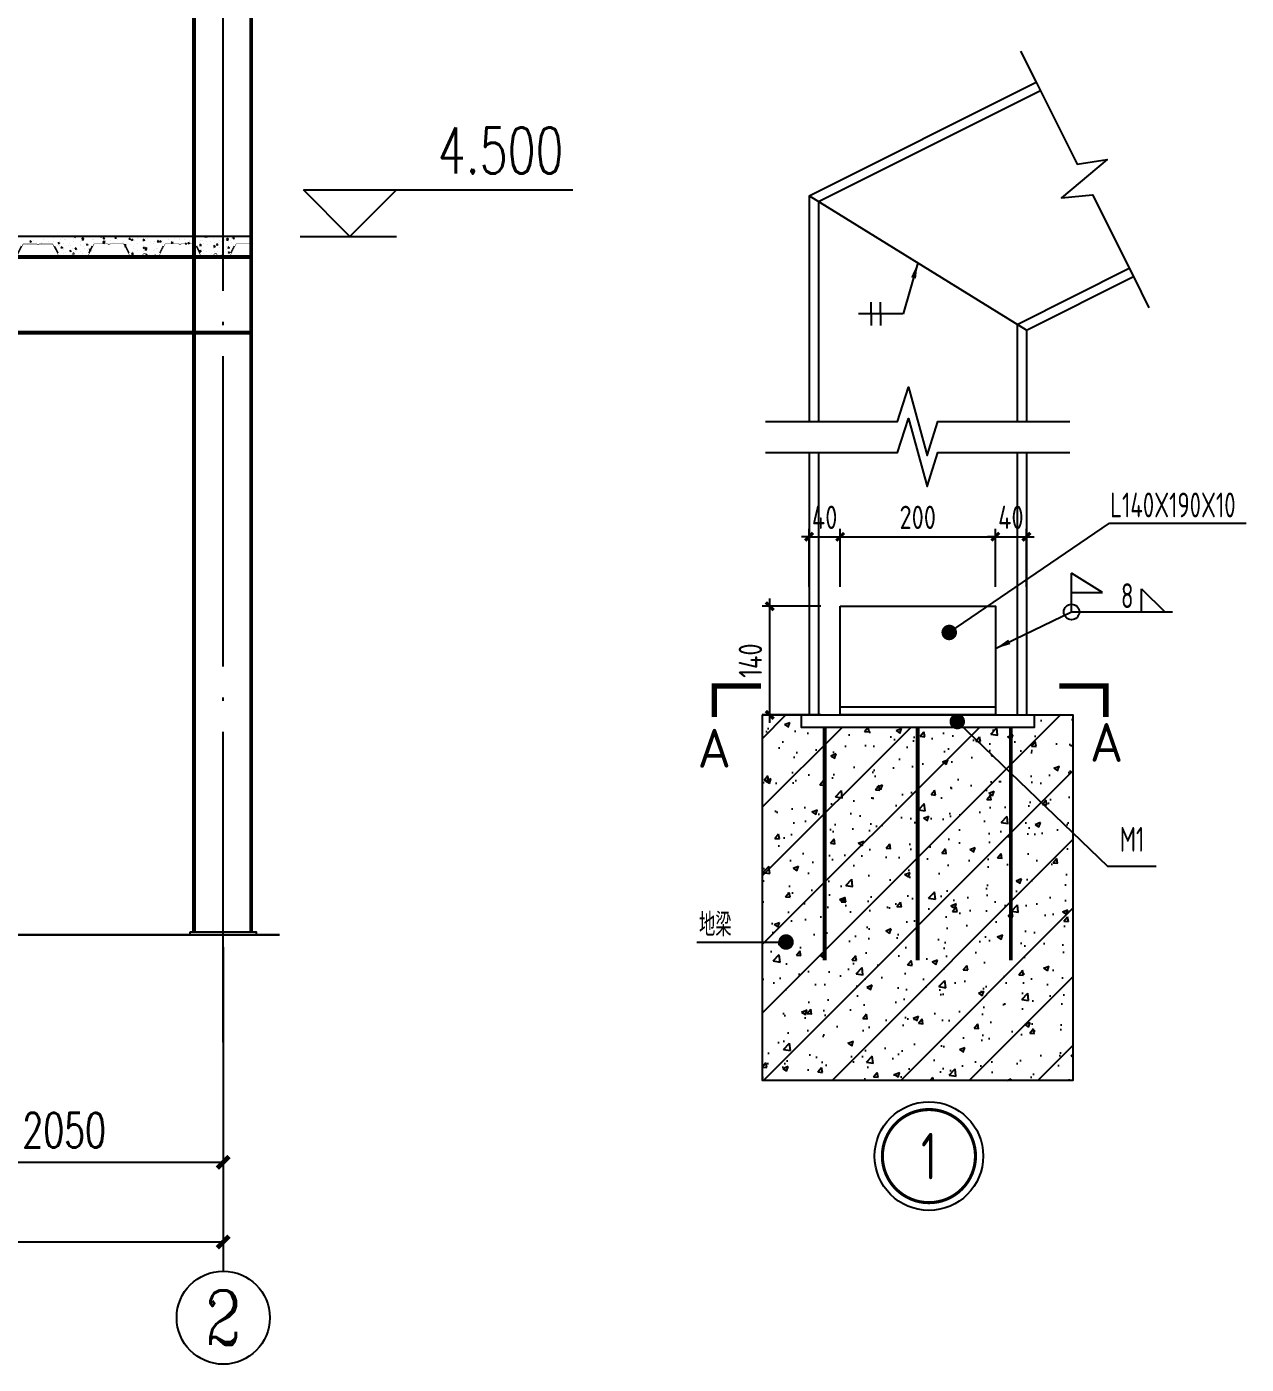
# Model space of a CAD drawing. Extents: x -89996 to 1006241, y -2176 to 440573.
# Drawn here: x 757552 to 765410, y 157175 to 165791 of the extents above; entities that cross this region are included whole.
import ezdxf
from ezdxf.enums import TextEntityAlignment as Align

# ---------------------------------------------------------------- set-up
doc = ezdxf.new("R2010")
doc.units = 0
doc.header["$LTSCALE"] = 1000
doc.header["$MEASUREMENT"] = 0
doc.linetypes.add('DOTE', pattern=[2.42, 2, -0.2, 0.02, -0.2])
for name, color, linetype in [('AXIS', 3, 'Continuous'), ('AXIS_TEXT', 7, 'Continuous'), ('DOTE', 1, 'DOTE'), ('GL', 150, 'Continuous'), ('GZ', 50, 'Continuous'), ('NUM', 7, 'Continuous'), ('Prof', 2, 'Continuous'), ('PUB_DIM', 3, 'Continuous'), ('PUB_HATCH', 8, 'Continuous'), ('PUB_TEXT', 7, 'Continuous'), ('PUB_TITLE', 4, 'Continuous'), ('S', 2, 'Continuous'), ('STPM_RBEAM_NUM', 7, 'Continuous'), ('TEXT', 7, 'Continuous'), ('THIN', 7, 'Continuous'), ('WELD', 7, 'Continuous'), ('WL', 10, 'Continuous'), ('型钢', 6, 'Continuous'), ('引出线', 3, 'Continuous')]:
    doc.layers.add(name, color=color, linetype=linetype)
doc.styles.add('-黑体', font='tssdeng.shx', dxfattribs={"bigfont": 'tssdchn.shx'})
doc.styles.add('_TCH_AXIS', font='COMPLEX', dxfattribs={"bigfont": 'GBCBIG'})
doc.styles.add('_TCH_DIM', font='SIMPLEX', dxfattribs={"bigfont": 'GBCBIG'})
doc.styles.add('_TCH_DIM_T3', font='SIMPLEX', dxfattribs={"width": 0.705882, "bigfont": 'GBCBIG'})
doc.styles.add('COMPLEX', font='COMPLEX')
doc.styles.get("Standard").update_dxf_attribs({"font": 'gbenor.shx', "bigfont": 'gbcbig.shx'})
doc.styles.add('TSSD_Dimension', font='Tssdeng.shx', dxfattribs={"width": 0.8, "bigfont": 'hztxt.shx'})
doc.styles.add('TSSD_Label', font='tssdeng.shx', dxfattribs={"width": 0.7, "bigfont": 'hztxt.shx'})
doc.styles.add('TSSD_Num', font='Tssdeng.shx', dxfattribs={"width": 0.7, "bigfont": 'hztxt.shx'})
doc.styles.add('TSSD_Rein', font='Tssdeng.shx', dxfattribs={"width": 0.7, "bigfont": 'hztxt.shx'})
doc.dimstyles.new('_TCH_ARCH&&75', dxfattribs={"dimtxt": 223.125, "dimasz": 75, "dimexe": 187.5, "dimexo": 225, "dimgap": 94.6875, "dimtad": 1, "dimdec": 0, "dimzin": 0, "dimdsep": 46, "dimtxsty": '_TCH_DIM_T3', "dimblk": 'ARCHTICK', "dimcen": 0.09, "dimclrt": 7, "dimazin": 2, "dimtfac": 1, "dimtdec": 0, "dimtix": 1, "dimtmove": 2, "dimatfit": 3, "dimfxl": 0, "dimtolj": 1, "dimtzin": 0, "dimarcsym": 0})
doc.dimstyles.new('TSSD_10_50', dxfattribs={"dimtxt": 150, "dimasz": 50, "dimexe": 50, "dimexo": 125, "dimgap": 50, "dimtad": 1, "dimdec": 0, "dimlfac": 0.2, "dimzin": 0, "dimdsep": 46, "dimtxsty": 'TSSD_Dimension', "dimblk": 'ARCHTICK', "dimcen": 0, "dimdle": 50, "dimclrt": 7, "dimadec": 0, "dimazin": 0, "dimtfac": 1, "dimtdec": 0, "dimtix": 1, "dimtmove": 2, "dimatfit": 3, "dimfxl": 0, "dimtolj": 1, "dimtzin": 0, "dimarcsym": 0})
doc.dimstyles.new('TSSD_LEADER_STYLE_100.0', dxfattribs={"dimtxt": 300, "dimasz": 100, "dimexe": 100, "dimexo": 250, "dimgap": 0.09, "dimtad": 0, "dimtih": 1, "dimtoh": 1, "dimdec": 4, "dimzin": 0, "dimdsep": 46, "dimtxsty": 'Standard', "dimcen": 0.09, "dimdle": 100, "dimclrt": 7, "dimadec": 0, "dimazin": 0, "dimtfac": 1, "dimtdec": 4, "dimtofl": 0, "dimtmove": 0, "dimatfit": 3, "dimfxl": 0, "dimtolj": 1, "dimtzin": 0, "dimarcsym": 0})

# ---------------------------------------------------------------- blocks, each defined once
blk = doc.blocks.new('A$C0E672D9D')
at = {"layer": 'S', "const_width": 37.5}
blk.add_lwpolyline([(13831, 244), (13831, 64, -0.414214), (13786, 19), (12914, 19, -0.284079), (12873, 44), (12516, 759, 0.284079), (12475, 784), (11646, 784, 0.149964), (11621, 776), (11551, 728), (11481, 776, 0.149964), (11455, 784), (10626, 784, 0.284079), (10586, 759), (10228, 44, -0.284079), (10188, 19), (9416, 19, -0.323165), (9373, 50), (9354, 107, 0.323165), (9269, 169), (9258, 169, 0.323165), (9173, 107), (9154, 50, -0.323165), (9111, 19), (8339, 19, -0.284079), (8298, 44), (7941, 759, 0.284079), (7900, 784), (7071, 784, 0.149964), (7046, 776), (6976, 728), (6906, 776, 0.149964), (6880, 784), (6051, 784, 0.284079), (6011, 759), (5653, 44, -0.284079), (5613, 19), (4841, 19, -0.323165), (4798, 50), (4779, 107, 0.323165), (4694, 169), (4683, 169, 0.323165), (4598, 107), (4579, 50, -0.323165), (4536, 19), (3764, 19, -0.284079), (3723, 44), (3366, 759, 0.284079), (3325, 784), (2496, 784, 0.149964), (2471, 776), (2401, 728), (2331, 776, 0.149964), (2305, 784), (1476, 784, 0.284079), (1436, 759), (1078, 44, -0.284079), (1038, 19), (265, 19, -0.284079), (224, 44), (146, 200, 0.620038), (66, 200), (17, 101)], format="xyb", dxfattribs=at)
at = {"layer": 'S', "const_width": 67.5}
for points in [[(1323, 652), (1094, 195)], [(3479, 652), (3707, 195)], [(5898, 652), (5669, 195)], [(8054, 652), (8282, 195)], [(10473, 652), (10244, 195)], [(12629, 652), (12857, 195)]]:
    blk.add_lwpolyline(points, dxfattribs=at)
blk = doc.blocks.new('_WELD001')
at = {"linetype": 'ByBlock'}
h = blk.add_hatch(color=0, dxfattribs=at)
h.paths.add_polyline_path([(0.8, 0.5), (0, 1), (0, 0.5)], flags=16)
edge = h.paths.add_edge_path()
edge.add_line((0.8, 0.5), (0, 1))
edge.add_line((0, 0.5), (0.8, 0.5))
edge.add_line((0, 0), (0, 1))
at = {"color": 0, "linetype": 'ByBlock'}
for p, q in [((0, 0), (0, 1)), ((0.8, 0.5), (0, 1)), ((0, 0.5), (0.8, 0.5))]:
    blk.add_line(p, q, dxfattribs=at)
blk = doc.blocks.new('_WELD003')
at = {"color": 0, "linetype": 'ByBlock'}
blk.add_circle((0, 0), 0.5, dxfattribs=at)
blk = doc.blocks.new('_WELD004')
at = {"color": 0, "linetype": 'ByBlock'}
for p, q in [((0, 1), (1, 0)), ((0, 0), (0, 1))]:
    blk.add_line(p, q, dxfattribs=at)
blk = doc.blocks.new('_ArchTick')
at = {"color": 0, "linetype": 'ByBlock', "const_width": 0.4}
blk.add_lwpolyline([(-0.5, -0.5), (0.5, 0.5)], dxfattribs=at)
blk = doc.blocks.new('*D2572')
at = {"layer": 'AXIS', "color": 0, "lineweight": -2, "transparency": 16777216}
for p, q in [((762339.7, 161307.2), (762339.7, 162107.2)), ((762668.1, 162057.2), (762289.7, 162057.2)), ((762668.1, 161357.2), (762289.7, 161357.2))]:
    blk.add_line(p, q, dxfattribs=at)
at = {"layer": 'Defpoints', "color": 0, "transparency": 16777216}
for p in [(762339.7, 162057.2), (762793.1, 162057.2), (762793.1, 161357.2)]:
    blk.add_point(p, dxfattribs=at)
at = {"layer": 'AXIS', "color": 0, "lineweight": -2, "transparency": 16777216, "xscale": 50, "yscale": 50, "zscale": 50}
for p, rotation in [((762339.7, 162057.2), 90), ((762339.7, 161357.2), 270)]:
    blk.add_blockref('_ArchTick', p, dxfattribs=dict(at, rotation=rotation))
at = {"layer": 'AXIS', "color": 7, "transparency": 16777216, "insert": (762214.7, 161707.2), "char_height": 150, "attachment_point": 5, "rotation": 90, "style": 'TSSD_Dimension'}
blk.add_mtext('\\A1;140', dxfattribs=at)
blk = doc.blocks.new('*D2573')
at = {"layer": 'AXIS', "color": 0, "lineweight": -2, "transparency": 16777216}
for p, q in [((762593.1, 162505.2), (762543.1, 162505.2)), ((762593.1, 162182.2), (762593.1, 162555.2)), ((762593.1, 162505.2), (762793.1, 162505.2)), ((762793.1, 162182.2), (762793.1, 162555.2)), ((762793.1, 162505.2), (762843.1, 162505.2))]:
    blk.add_line(p, q, dxfattribs=at)
at = {"layer": 'Defpoints', "color": 0, "transparency": 16777216}
for p in [(762793.1, 162505.2), (762593.1, 162057.2), (762793.1, 162057.2)]:
    blk.add_point(p, dxfattribs=at)
at = {"layer": 'AXIS', "color": 0, "lineweight": -2, "transparency": 16777216, "xscale": 50, "yscale": 50, "zscale": 50}
blk.add_blockref('_ArchTick', (762593.1, 162505.2), dxfattribs=at)
at = {"layer": 'AXIS', "color": 0, "lineweight": -2, "transparency": 16777216, "xscale": 50, "yscale": 50, "zscale": 50, "rotation": 180}
blk.add_blockref('_ArchTick', (762793.1, 162505.2), dxfattribs=at)
at = {"layer": 'AXIS', "color": 7, "transparency": 16777216, "insert": (762693.1, 162630.2), "char_height": 150, "attachment_point": 5, "style": 'TSSD_Dimension'}
blk.add_mtext('\\A1;40', dxfattribs=at)
blk = doc.blocks.new('*D2574')
at = {"layer": 'AXIS', "color": 0, "lineweight": -2, "transparency": 16777216}
for p, q in [((762743.1, 162505.2), (763843.1, 162505.2)), ((762793.1, 162182.2), (762793.1, 162555.2)), ((763793.1, 162182.2), (763793.1, 162555.2))]:
    blk.add_line(p, q, dxfattribs=at)
at = {"layer": 'Defpoints', "color": 0, "transparency": 16777216}
for p in [(763793.1, 162505.2), (762793.1, 162057.2), (763793.1, 162057.2)]:
    blk.add_point(p, dxfattribs=at)
at = {"layer": 'AXIS', "color": 0, "lineweight": -2, "transparency": 16777216, "xscale": 50, "yscale": 50, "zscale": 50, "rotation": 180}
blk.add_blockref('_ArchTick', (762793.1, 162505.2), dxfattribs=at)
at = {"layer": 'AXIS', "color": 0, "lineweight": -2, "transparency": 16777216, "xscale": 50, "yscale": 50, "zscale": 50}
blk.add_blockref('_ArchTick', (763793.1, 162505.2), dxfattribs=at)
at = {"layer": 'AXIS', "color": 7, "transparency": 16777216, "insert": (763293.1, 162630.2), "char_height": 150, "attachment_point": 5, "style": 'TSSD_Dimension'}
blk.add_mtext('\\A1;200', dxfattribs=at)
blk = doc.blocks.new('*D2575')
at = {"layer": 'AXIS', "color": 0, "lineweight": -2, "transparency": 16777216}
for p, q in [((763793.1, 162505.2), (763743.1, 162505.2)), ((763793.1, 162182.2), (763793.1, 162555.2)), ((763793.1, 162505.2), (763993.1, 162505.2)), ((763993.1, 162182.2), (763993.1, 162555.2)), ((763993.1, 162505.2), (764043.1, 162505.2))]:
    blk.add_line(p, q, dxfattribs=at)
at = {"layer": 'Defpoints', "color": 0, "transparency": 16777216}
for p in [(763993.1, 162505.2), (763793.1, 162057.2), (763993.1, 162057.2)]:
    blk.add_point(p, dxfattribs=at)
at = {"layer": 'AXIS', "color": 0, "lineweight": -2, "transparency": 16777216, "xscale": 50, "yscale": 50, "zscale": 50}
blk.add_blockref('_ArchTick', (763793.1, 162505.2), dxfattribs=at)
at = {"layer": 'AXIS', "color": 0, "lineweight": -2, "transparency": 16777216, "xscale": 50, "yscale": 50, "zscale": 50, "rotation": 180}
blk.add_blockref('_ArchTick', (763993.1, 162505.2), dxfattribs=at)
at = {"layer": 'AXIS', "color": 7, "transparency": 16777216, "insert": (763893.1, 162630.2), "char_height": 150, "attachment_point": 5, "style": 'TSSD_Dimension'}
blk.add_mtext('\\A1;40', dxfattribs=at)
blk = doc.blocks.new('_WELD006')
at = {"color": 0, "linetype": 'ByBlock'}
for p, q in [((0, 0), (0, 0.5)), ((0.4, 0), (0.4, 0.5))]:
    blk.add_line(p, q, dxfattribs=at)
blk = doc.blocks.new('ts_idx2')
at = {"color": 0, "linetype": 'ByBlock', "lineweight": -2, "const_width": 0.0333}
blk.add_lwpolyline([(-0.5, 0, 1), (0.5, 0, 1)], format="xyb", close=True, dxfattribs=at)
at = {"color": 0, "linetype": 'ByBlock', "lineweight": -2}
blk.add_circle((0, 0), 0.583, dxfattribs=at)
at = {"color": 0, "linetype": 'ByBlock', "lineweight": -2, "style": 'TSSD_Num', "width": 0.7}
blk.add_attdef('A', text='', height=0.5, dxfattribs=at).set_placement((0, 0), align=Align.MIDDLE_CENTER)
blk = doc.blocks.new('*D2657')
at = {"layer": 'Defpoints', "color": 0, "transparency": 16777216}
for p in [(749608.4, 159852.9), (758818.4, 159852.9), (758818.4, 157962.1)]:
    blk.add_point(p, dxfattribs=at)
at = {"layer": 'PUB_DIM', "color": 0, "lineweight": -2, "transparency": 16777216}
for p, q in [((749608.4, 159627.9), (749608.4, 157774.6)), ((758818.4, 159627.9), (758818.4, 157774.6)), ((749608.4, 157962.1), (758818.4, 157962.1))]:
    blk.add_line(p, q, dxfattribs=at)
at = {"layer": 'PUB_DIM', "color": 0, "lineweight": -2, "transparency": 16777216, "xscale": 75, "yscale": 75, "zscale": 75, "rotation": 180}
blk.add_blockref('_ArchTick', (749608.4, 157962.1), dxfattribs=at)
at = {"layer": 'PUB_DIM', "color": 0, "lineweight": -2, "transparency": 16777216, "xscale": 75, "yscale": 75, "zscale": 75}
blk.add_blockref('_ArchTick', (758818.4, 157962.1), dxfattribs=at)
at = {"layer": 'PUB_DIM', "color": 7, "transparency": 16777216, "insert": (754213.4, 158168.3), "char_height": 223.12, "attachment_point": 5, "style": '_TCH_DIM_T3'}
blk.add_mtext('\\A1;9210', dxfattribs=at)
blk = doc.blocks.new('*D2667')
at = {"layer": 'Defpoints', "color": 0, "transparency": 16777216}
for p in [(756768.4, 160086.9), (758818.4, 160086.9), (758818.4, 158475.4)]:
    blk.add_point(p, dxfattribs=at)
at = {"layer": 'PUB_DIM', "color": 0, "lineweight": -2, "transparency": 16777216}
for p, q in [((756768.4, 159861.9), (756768.4, 158287.9)), ((758818.4, 159861.9), (758818.4, 158287.9)), ((756768.4, 158475.4), (758818.4, 158475.4))]:
    blk.add_line(p, q, dxfattribs=at)
at = {"layer": 'PUB_DIM', "color": 0, "lineweight": -2, "transparency": 16777216, "xscale": 75, "yscale": 75, "zscale": 75, "rotation": 180}
blk.add_blockref('_ArchTick', (756768.4, 158475.4), dxfattribs=at)
at = {"layer": 'PUB_DIM', "color": 0, "lineweight": -2, "transparency": 16777216, "xscale": 75, "yscale": 75, "zscale": 75}
blk.add_blockref('_ArchTick', (758818.4, 158475.4), dxfattribs=at)
at = {"layer": 'PUB_DIM', "color": 7, "transparency": 16777216, "insert": (757793.4, 158681.6), "char_height": 223.12, "attachment_point": 5, "style": '_TCH_DIM_T3'}
blk.add_mtext('\\A1;2050', dxfattribs=at)
blk = doc.blocks.new('_AXISO')
blk.add_circle((0, 0), 0.5)
at = {"layer": 'AXIS_TEXT', "style": 'COMPLEX', "width": 1.041667}
blk.add_attdef('A', text='', height=0.56, dxfattribs=at).set_placement((-0.25, -0.28), (0.25, -0.28), align=Align.FIT)

msp = doc.modelspace()

# ---------------------------------------------------------------- hatches: boundary and pattern name
at = {"layer": 'NUM'}
h = msp.add_hatch(dxfattribs=at)
h.set_pattern_fill('AN33C', color=256, scale=500, style=0)
h.set_pattern_definition([(50, (-66793.26, 1044202.16), (358.63009, -31.37607), [37.5, -412.5]), (355, (-66793.26, 1044202.16), (-69.37567, 376.09607), [30, -330]), (100.4514, (-66763.37, 1044199.54), (289.25469, 344.71977), [31.8701, -350.57106]), (46.1842, (-66793.26, 1044302.16), (533.62052, -82.7595), [56.25, -618.75]), (96.6356, (-66748.8, 1044295.26), (467.33135, 487.05894), [47.80514, -525.8565]), (351.1842, (-66793.26, 1044302.16), (467.33097, 487.0593), [45, -495]), (21, (-66743.26, 1044277.16), (298.453526, -201.309445), [37.5, -412.5]), (326, (-66743.26, 1044277.16), (121.65767, 362.57502), [30, -330]), (71.4514, (-66718.4, 1044260.38), (420.11131, 161.26525), [31.8701, -350.57106]), (37.5, (-66793.26, 1044202.16), (6.079928, 166.446927), [0, -326, 0, -335, 0, -331.25]), (7.5, (-66793.26, 1044202.16), (131.53477, 197.205856), [0, -191, 0, -318.5, 0, -126.25]), (327.5, (-66904.76, 1044202.16), (266.911218, -11.277436), [0, -125, 0, -390, 0, -517.5]), (317.5, (-66954.76, 1044202.16), (291.593085, 50.05249), [0, -162.5, 0, -259, 0, -367.5])])
h.paths.add_polyline_path([(764293.13, 161357.16), (764043.13, 161357.16), (764043.13, 161277.16), (762543.13, 161277.16), (762543.13, 161357.16), (762293.13, 161357.16), (762293.13, 159002.86), (764293.13, 159002.86)])
h = msp.add_hatch(dxfattribs=at)
h.set_pattern_fill('ANSI31', color=256, scale=2500, style=0)
h.set_pattern_definition([(45, (-66793.26, 1044202.16), (-220.97087, 220.97087), [])])
h.paths.add_polyline_path([(764293.13, 161357.16), (764043.13, 161357.16), (764043.13, 161277.16), (762543.13, 161277.16), (762543.13, 161357.16), (762293.13, 161357.16), (762293.13, 159002.86), (764293.13, 159002.86)])

# ---------------------------------------------------------------- linework, layer by layer
at = {"color": 9, "linetype": 'Continuous'}
for p, q in [((757566.04, 164437.31, 0.69), (757566.04, 164437.31, 0.69)), ((757571.74, 164407.32, 0.69), (757578.06, 164403.06, 0.69)), ((757572.06, 164407.87, 0.69), (757580.95, 164411.28, 0.69)), ((757578.33, 164403.43, 0.69), (757580.91, 164411.1, 0.69)), ((757593.74, 164412.2, 0.69), (757593.74, 164412.2, 0.69)), ((757612.84, 164397.78, 0.69), (757612.84, 164397.78, 0.69)), ((757644.63, 164401.96, 0.69), (757644.63, 164401.96, 0.69)), ((757647.64, 164397.48, 0.69), (757647.64, 164397.48, 0.69)), ((757657.89, 164420.33, 0.69), (757657.89, 164420.33, 0.69)), ((757692.73, 164408.29, 0.69), (757692.73, 164408.29, 0.69)), ((757721.7, 164410.19, 0.69), (757721.7, 164410.19, 0.69)), ((757723.85, 164429.85, 0.69), (757723.85, 164429.85, 0.69)), ((757754.26, 164397.14, 0.69), (757760.57, 164392.88, 0.69)), ((757754.57, 164397.7, 0.69), (757763.46, 164401.11, 0.69)), ((757760.85, 164393.25, 0.69), (757763.42, 164400.93, 0.69)), ((757772.91, 164440.58, 0.69), (757783.18, 164438.98, 0.69)), ((757772.94, 164418.85, 0.69), (757772.94, 164418.85, 0.69)), ((757787.52, 164396.51, 0.69), (757787.52, 164396.51, 0.69)), ((757789.06, 164438.79, 0.69), (757789.06, 164438.79, 0.69)), ((757795.77, 164422.91, 0.69), (757795.77, 164422.91, 0.69)), ((757804.73, 164423.04, 0.69), (757804.73, 164423.04, 0.69)), ((757826.2, 164395.02, 0.69), (757826.2, 164395.02, 0.69)), ((757851.66, 164404.64, 0.69), (757851.66, 164404.64, 0.69)), ((757852.83, 164429.37, 0.69), (757852.83, 164429.37, 0.69)), ((757860.96, 164438.11, 0.69), (757867.28, 164433.85, 0.69)), ((757861.28, 164438.66, 0.69), (757866.24, 164440.56, 0.69)), ((757867.56, 164434.22, 0.69), (757869.69, 164440.56, 0.69)), ((757869.83, 164435.62, 0.69), (757869.83, 164435.62, 0.69)), ((757900.26, 164407.73, 0.69), (757900.26, 164407.73, 0.69)), ((757906.6, 164422.14, 0.69), (757916.5, 164432.45, 0.69)), ((757907.43, 164419.71, 0.69), (757918.72, 164417.96, 0.69)), ((757918.14, 164419.59, 0.69), (757916.73, 164431.65, 0.69)), ((757917.63, 164414.17, 0.69), (757917.63, 164414.17, 0.69)), ((757931.42, 164394.03, 0.69), (757931.42, 164394.03, 0.69)), ((757933.04, 164439.93, 0.69), (757933.04, 164439.93, 0.69)), ((757974.33, 164420.45, 0.69), (757974.33, 164420.45, 0.69)), ((757979.52, 164400.36, 0.69), (757979.52, 164400.36, 0.69)), ((757982.83, 164423.11, 0.69), (757982.83, 164423.11, 0.69)), ((757991.77, 164440.35, 0.69), (757991.77, 164440.35, 0.69)), ((758027.93, 164439.73, 0.69), (758035.52, 164439.07, 0.69)), ((758029.71, 164439.93, 0.69), (758030.21, 164440.54, 0.69)), ((758037.36, 164433.3, 0.69), (758036.02, 164440.53, 0.69)), ((758042.14, 164401.12, 0.69), (758052.04, 164411.43, 0.69)), ((758042.97, 164398.69, 0.69), (758054.26, 164396.94, 0.69)), ((758043.48, 164427.94, 0.69), (758049.8, 164423.67, 0.69)), ((758043.79, 164428.49, 0.69), (758052.69, 164431.9, 0.69)), ((758046.98, 164431.24, 0.69), (758046.98, 164431.24, 0.69)), ((758048.39, 164433.16, 0.69), (758048.39, 164433.16, 0.69)), ((758050.07, 164424.04, 0.69), (758052.65, 164431.72, 0.69)), ((758053.68, 164398.57, 0.69), (758052.27, 164410.63, 0.69)), ((758059.56, 164437.49, 0.69), (758059.56, 164437.49, 0.69)), ((758059.73, 164410.92, 0.69), (758059.73, 164410.92, 0.69)), ((758091.52, 164415.1, 0.69), (758091.52, 164415.1, 0.69)), ((758111.4, 164398.48, 0.69), (758111.4, 164398.48, 0.69)), ((758119.02, 164431.76, 0.69), (758126.61, 164431.1, 0.69)), ((758120.8, 164431.96, 0.69), (758126.92, 164439.26, 0.69)), ((758128.45, 164425.33, 0.69), (758126.98, 164433.29, 0.69)), ((758127.36, 164434.62, 0.69), (758127.36, 164434.62, 0.69)), ((758139.62, 164421.44, 0.69), (758139.62, 164421.44, 0.69)), ((758170.96, 164401.43, 0.69), (758170.96, 164401.43, 0.69)), ((758176.61, 164407.43, 0.69), (758176.61, 164407.43, 0.69)), ((758195.15, 164431.76, 0.69), (758195.15, 164431.76, 0.69)), ((758210.11, 164423.79, 0.69), (758217.7, 164423.13, 0.69)), ((758211.89, 164423.99, 0.69), (758218.01, 164431.29, 0.69)), ((758219.54, 164417.36, 0.69), (758218.07, 164425.32, 0.69)), ((758219.83, 164431.99, 0.69), (758219.83, 164431.99, 0.69)), ((758225.99, 164417.76, 0.69), (758232.31, 164413.5, 0.69)), ((758226.31, 164418.31, 0.69), (758235.2, 164421.73, 0.69)), ((758232.59, 164413.87, 0.69), (758235.16, 164421.55, 0.69)), ((758240.75, 164415.56, 0.69), (758240.75, 164415.56, 0.69)), ((758245.03, 164414.14, 0.69), (758245.03, 164414.14, 0.69)), ((758251.62, 164436.18, 0.69), (758251.62, 164436.18, 0.69)), ((758262.95, 164428.9, 0.69), (758262.95, 164428.9, 0.69)), ((758301.2, 164415.82, 0.69), (758308.79, 164415.16, 0.69)), ((758302.98, 164416.02, 0.69), (758309.11, 164423.32, 0.69)), ((758306.72, 164425.08, 0.69), (758306.72, 164425.08, 0.69)), ((758310.63, 164409.39, 0.69), (758309.17, 164417.35, 0.69)), ((758319.09, 164426.86, 0.69), (758319.09, 164426.86, 0.69)), ((758330.74, 164426.03, 0.69), (758330.74, 164426.03, 0.69)), ((758346.52, 164402.98, 0.69), (758346.52, 164402.98, 0.69)), ((758371.92, 164434.02, 0.69), (758371.92, 164434.02, 0.69)), ((758378.31, 164407.17, 0.69), (758378.31, 164407.17, 0.69)), ((758392.3, 164407.85, 0.69), (758399.89, 164407.19, 0.69)), ((758393.15, 164439.57, 0.69), (758393.15, 164439.57, 0.69)), ((758394.08, 164408.05, 0.69), (758400.2, 164415.35, 0.69)), ((758398.54, 164423.17, 0.69), (758398.54, 164423.17, 0.69)), ((758401.73, 164401.42, 0.69), (758400.26, 164409.38, 0.69)), ((758408.51, 164407.59, 0.69), (758414.83, 164403.33, 0.69)), ((758408.83, 164408.14, 0.69), (758417.72, 164411.56, 0.69)), ((758415.1, 164403.7, 0.69), (758417.68, 164411.38, 0.69)), ((758426.41, 164413.5, 0.69), (758426.41, 164413.5, 0.69)), ((758434.53, 164399.87, 0.69), (758434.53, 164399.87, 0.69)), ((758466.33, 164420.3, 0.69), (758466.33, 164420.3, 0.69)), ((758483.39, 164399.88, 0.69), (758490.98, 164399.22, 0.69)), ((758485.17, 164400.08, 0.69), (758491.29, 164407.38, 0.69)), ((758492.82, 164393.45, 0.69), (758491.35, 164401.41, 0.69)), ((758500.49, 164409.4, 0.69), (758500.49, 164409.4, 0.69)), ((758506.62, 164424.06, 0.69), (758506.62, 164424.06, 0.69)), ((758534.13, 164417.44, 0.69), (758534.13, 164417.44, 0.69)), ((758538.41, 164428.25, 0.69), (758538.41, 164428.25, 0.69)), ((758565.7, 164418.34, 0.69), (758565.7, 164418.34, 0.69)), ((758576.26, 164392.11, 0.69), (758582.38, 164399.41, 0.69)), ((758582.92, 164390.85, 0.69), (758582.44, 164393.44, 0.69)), ((758586.51, 164434.58, 0.69), (758586.51, 164434.58, 0.69)), ((758591.03, 164397.42, 0.69), (758597.34, 164393.16, 0.69)), ((758591.34, 164397.97, 0.69), (758600.23, 164401.39, 0.69)), ((758597.62, 164393.53, 0.69), (758600.19, 164401.21, 0.69)), ((758601.93, 164414.57, 0.69), (758601.93, 164414.57, 0.69)), ((758610.11, 164401.93, 0.69), (758610.11, 164401.93, 0.69)), ((758629.84, 164426.47, 0.69), (758629.84, 164426.47, 0.69)), ((758633.3, 164395.05, 0.69), (758633.3, 164395.05, 0.69)), ((758665.1, 164399.23, 0.69), (758665.1, 164399.23, 0.69)), ((758669.72, 164411.71, 0.69), (758669.72, 164411.71, 0.69)), ((758684.17, 164414.65, 0.69), (758684.17, 164414.65, 0.69)), ((758694.26, 164393.71, 0.69), (758694.26, 164393.71, 0.69)), ((758695.81, 164435.99, 0.69), (758695.81, 164435.99, 0.69)), ((758697.73, 164438.38, 0.69), (758704.05, 164434.12, 0.69)), ((758698.05, 164438.93, 0.69), (758701.94, 164440.43, 0.69)), ((758703.83, 164438.32, 0.69), (758715.12, 164436.57, 0.69)), ((758704.33, 164434.49, 0.69), (758706.32, 164440.43, 0.69)), ((758713.2, 164405.56, 0.69), (758713.2, 164405.56, 0.69)), ((758714.54, 164438.2, 0.69), (758714.28, 164440.43, 0.69)), ((758737.52, 164408.84, 0.69), (758737.52, 164408.84, 0.69)), ((758758.23, 164427.36, 0.69), (758758.23, 164427.36, 0.69)), ((758759.47, 164402.65, 0.69), (758759.47, 164402.65, 0.69)), ((758788.67, 164399.47, 0.69), (758788.67, 164399.47, 0.69)), ((758793.4, 164416.12, 0.69), (758793.4, 164416.12, 0.69)), ((758805.31, 164405.98, 0.69), (758805.31, 164405.98, 0.69)), ((758823.62, 164410.78, 0.69), (758823.62, 164410.78, 0.69)), ((758825.2, 164420.31, 0.69), (758825.2, 164420.31, 0.69)), ((758832.3, 164440.07, 0.69), (758832.3, 164440.07, 0.69)), ((758838.54, 164419.73, 0.69), (758848.44, 164430.03, 0.69)), ((758839.37, 164417.3, 0.69), (758850.66, 164415.55, 0.69)), ((758850.08, 164417.17, 0.69), (758848.67, 164429.24, 0.69)), ((758862.73, 164412.19, 0.69), (758862.73, 164412.19, 0.69)), ((758873.11, 164403.12, 0.69), (758873.11, 164403.12, 0.69)), ((758873.3, 164426.64, 0.69), (758873.3, 164426.64, 0.69)), ((758880.25, 164428.21, 0.69), (758886.57, 164423.95, 0.69)), ((758880.57, 164428.76, 0.69), (758889.46, 164432.18, 0.69)), ((758886.84, 164424.32, 0.69), (758889.42, 164432, 0.69)), ((758889.58, 164420.31, 0.69), (758889.58, 164420.31, 0.69)), ((757560.26, 164392.64, 0.69), (757560.26, 164392.64, 0.69)), ((757597.41, 164390.85, 0.69), (757597.99, 164391.55, 0.69)), ((757628.06, 164389.78, 0.69), (757628.06, 164389.78, 0.69)), ((757722.31, 164387.57, 0.69), (757722.31, 164387.57, 0.69)), ((757739.53, 164368.76, 0.69), (757739.53, 164368.76, 0.69)), ((757752.14, 164382.31, 0.69), (757752.14, 164382.31, 0.69)), ((757763.65, 164384.05, 0.69), (757763.65, 164384.05, 0.69)), ((757771.32, 164372.95, 0.69), (757771.32, 164372.95, 0.69)), ((757772.27, 164368.11, 0.69), (757779.86, 164367.45, 0.69)), ((757774.05, 164368.31, 0.69), (757780.17, 164375.61, 0.69)), ((757781.7, 164361.68, 0.69), (757780.24, 164369.64, 0.69)), ((757785.97, 164354.24, 0.69), (757785.97, 164354.24, 0.69)), ((757786.01, 164329.19, 0.69), (757786.01, 164329.19, 0.69)), ((757790.43, 164366.99, 0.69), (757790.43, 164366.99, 0.69)), ((757800.64, 164337.86, 0.69), (757800.64, 164337.86, 0.69)), ((757806.18, 164316.63, 0.69), (757806.18, 164316.63, 0.69)), ((757819.42, 164379.28, 0.69), (757819.42, 164379.28, 0.69)), ((757830.06, 164346.01, 0.69), (757836.38, 164341.75, 0.69)), ((757830.38, 164346.56, 0.69), (757839.27, 164349.98, 0.69)), ((757831.45, 164381.19, 0.69), (757831.45, 164381.19, 0.69)), ((757836.66, 164342.12, 0.69), (757839.23, 164349.8, 0.69)), ((757850.12, 164362.37, 0.69), (757850.12, 164362.37, 0.69)), ((757858.22, 164364.13, 0.69), (757858.22, 164364.13, 0.69)), ((757863.36, 164360.14, 0.69), (757870.96, 164359.48, 0.69)), ((757865.14, 164360.34, 0.69), (757871.27, 164367.64, 0.69)), ((757866.22, 164339.75, 0.69), (757866.22, 164339.75, 0.69)), ((757872.8, 164353.71, 0.69), (757871.33, 164361.67, 0.69)), ((757874.7, 164350.58, 0.69), (757874.7, 164350.58, 0.69)), ((757898.01, 164343.94, 0.69), (757898.01, 164343.94, 0.69)), ((757899.24, 164378.32, 0.69), (757899.24, 164378.32, 0.69)), ((757899.63, 164389.84, 0.69), (757899.63, 164389.84, 0.69)), ((757914.54, 164329.61, 0.69), (757914.54, 164329.61, 0.69)), ((757916.08, 164371.89, 0.69), (757916.08, 164371.89, 0.69)), ((757926.02, 164361.26, 0.69), (757926.02, 164361.26, 0.69)), ((757936.77, 164386.97, 0.69), (757943.09, 164382.71, 0.69)), ((757937.09, 164387.52, 0.69), (757945.98, 164390.94, 0.69)), ((757943.36, 164383.08, 0.69), (757945.94, 164390.76, 0.69)), ((757946.11, 164350.27, 0.69), (757946.11, 164350.27, 0.69)), ((757948.77, 164363.29, 0.69), (757948.77, 164363.29, 0.69)), ((757954.46, 164352.17, 0.69), (757962.05, 164351.51, 0.69)), ((757956.24, 164352.37, 0.69), (757962.36, 164359.67, 0.69)), ((757963.89, 164345.74, 0.69), (757962.42, 164353.7, 0.69)), ((757967.04, 164375.46, 0.69), (757967.04, 164375.46, 0.69)), ((757981.29, 164380.83, 0.69), (757981.29, 164380.83, 0.69)), ((758181.35, 164383.92, 0.69), (758187.58, 164390.41, 0.69)), ((758184.98, 164376.67, 0.69), (758189.8, 164375.92, 0.69)), ((758186.42, 164381.9, 0.69), (758186.42, 164381.9, 0.69)), ((758189.22, 164377.55, 0.69), (758187.81, 164389.61, 0.69)), ((758218.21, 164386.09, 0.69), (758218.21, 164386.09, 0.69)), ((758227.73, 164328.26, 0.69), (758235.32, 164327.6, 0.69)), ((758229.51, 164328.46, 0.69), (758235.64, 164335.76, 0.69)), ((758232.9, 164342.33, 0.69), (758232.9, 164342.33, 0.69)), ((758237.16, 164321.83, 0.69), (758235.7, 164329.79, 0.69)), ((758237.67, 164331, 0.69), (758237.67, 164331, 0.69)), ((758238.22, 164364, 0.69), (758238.22, 164364, 0.69)), ((758239.21, 164373.28, 0.69), (758239.21, 164373.28, 0.69)), ((758239.78, 164338.37, 0.69), (758239.78, 164338.37, 0.69)), ((758265, 164346.94, 0.69), (758265, 164346.94, 0.69)), ((758266.31, 164392.42, 0.69), (758266.31, 164392.42, 0.69)), ((758301.8, 164366.63, 0.69), (758308.12, 164362.37, 0.69)), ((758302.12, 164367.18, 0.69), (758311.01, 164370.6, 0.69)), ((758303.63, 164340.52, 0.69), (758303.63, 164340.52, 0.69)), ((758305.17, 164382.8, 0.69), (758305.17, 164382.8, 0.69)), ((758306.01, 164361.13, 0.69), (758306.01, 164361.13, 0.69)), ((758308.39, 164362.74, 0.69), (758310.97, 164370.42, 0.69)), ((758313.11, 164352.89, 0.69), (758313.11, 164352.89, 0.69)), ((758313.22, 164359.08, 0.69), (758323.12, 164369.39, 0.69)), ((758313.85, 164351.08, 0.69), (758313.85, 164351.08, 0.69)), ((758314.05, 164356.65, 0.69), (758325.34, 164354.9, 0.69)), ((758320.9, 164320.84, 0.69), (758326.73, 164327.79, 0.69)), ((758320.91, 164320.11, 0.69), (758326.42, 164319.63, 0.69)), ((758324.75, 164356.52, 0.69), (758323.35, 164368.59, 0.69)), ((758328.16, 164314.35, 0.69), (758326.79, 164321.82, 0.69)), ((758332.79, 164344.08, 0.69), (758332.79, 164344.08, 0.69)), ((758344.28, 164323.19, 0.69), (758344.28, 164323.19, 0.69)), ((758344.9, 164357.08, 0.69), (758344.9, 164357.08, 0.69)), ((758368.83, 164349.47, 0.69), (758368.83, 164349.47, 0.69)), ((758370.38, 164391.74, 0.69), (758370.38, 164391.74, 0.69)), ((758373.81, 164358.27, 0.69), (758373.81, 164358.27, 0.69)), ((758377.61, 164315.5, 0.69), (758379.31, 164314.35, 0.69)), ((758377.93, 164316.05, 0.69), (758386.82, 164319.46, 0.69)), ((758385.12, 164314.35, 0.69), (758386.78, 164319.28, 0.69)), ((758387.91, 164363.79, 0.69), (758387.91, 164363.79, 0.69)), ((758393, 164363.41, 0.69), (758393, 164363.41, 0.69)), ((758400.59, 164341.21, 0.69), (758400.59, 164341.21, 0.69)), ((758536.04, 164389.22, 0.69), (758536.04, 164389.22, 0.69)), ((758574.48, 164391.91, 0.69), (758582.07, 164391.25, 0.69)), ((758665.57, 164383.95, 0.69), (758673.16, 164383.28, 0.69)), ((758666.83, 164346.29, 0.69), (758673.15, 164342.03, 0.69)), ((758667.15, 164346.84, 0.69), (758676.04, 164350.25, 0.69)), ((758667.35, 164384.15, 0.69), (758673.48, 164391.44, 0.69)), ((758671.77, 164329.75, 0.69), (758671.77, 164329.75, 0.69)), ((758673.42, 164342.4, 0.69), (758676, 164350.07, 0.69)), ((758675, 164377.51, 0.69), (758673.53, 164385.47, 0.69)), ((758679.79, 164355.47, 0.69), (758679.79, 164355.47, 0.69)), ((758689.04, 164329.6, 0.69), (758689.04, 164329.6, 0.69)), ((758692.72, 164351.43, 0.69), (758692.72, 164351.43, 0.69)), ((758712.78, 164343.95, 0.69), (758712.78, 164343.95, 0.69)), ((758714.6, 164386.76, 0.69), (758714.6, 164386.76, 0.69)), ((758726.58, 164315.94, 0.69), (758726.58, 164315.94, 0.69)), ((758739.56, 164326.89, 0.69), (758739.56, 164326.89, 0.69)), ((758756.38, 164318.1, 0.69), (758756.38, 164318.1, 0.69)), ((758756.66, 164375.98, 0.69), (758764.25, 164375.31, 0.69)), ((758757.92, 164360.38, 0.69), (758757.92, 164360.38, 0.69)), ((758758.38, 164320.13, 0.69), (758758.38, 164320.13, 0.69)), ((758758.45, 164376.18, 0.69), (758764.57, 164383.47, 0.69)), ((758759.99, 164366.03, 0.69), (758759.99, 164366.03, 0.69)), ((758763.1, 164342.32, 0.69), (758763.1, 164342.32, 0.69)), ((758766.09, 164369.54, 0.69), (758764.63, 164377.5, 0.69)), ((758773.54, 164387.25, 0.69), (758779.86, 164382.99, 0.69)), ((758773.86, 164387.8, 0.69), (758782.75, 164391.21, 0.69)), ((758780.13, 164383.36, 0.69), (758782.71, 164391.03, 0.69)), ((758780.58, 164341.08, 0.69), (758780.58, 164341.08, 0.69)), ((758791.79, 164370.22, 0.69), (758791.79, 164370.22, 0.69)), ((758806.48, 164326.46, 0.69), (758806.48, 164326.46, 0.69)), ((758807.36, 164324.02, 0.69), (758807.36, 164324.02, 0.69)), ((758820.53, 164326.23, 0.69), (758820.53, 164326.23, 0.69)), ((758822.07, 164368.51, 0.69), (758822.07, 164368.51, 0.69)), ((758837.17, 164355.03, 0.69), (758837.17, 164355.03, 0.69)), ((758839.89, 164376.55, 0.69), (758839.89, 164376.55, 0.69)), ((758847.76, 164368.01, 0.69), (758855.35, 164367.34, 0.69)), ((758848.38, 164338.22, 0.69), (758848.38, 164338.22, 0.69)), ((758849.35, 164336.12, 0.69), (758855.67, 164331.86, 0.69)), ((758849.54, 164368.21, 0.69), (758855.66, 164375.5, 0.69)), ((758849.67, 164336.67, 0.69), (758858.56, 164340.08, 0.69)), ((758857.19, 164361.57, 0.69), (758855.72, 164369.53, 0.69)), ((758855.94, 164332.23, 0.69), (758858.52, 164339.9, 0.69)), ((758888.04, 164378.03, 0.69), (758888.04, 164378.03, 0.69))]:
    msp.add_line(p, q, dxfattribs=at)
at = {"layer": 'AXIS'}
for p, q in [((759634.65, 164440.03), (759334.65, 164740.03)), ((759334.65, 164740.03), (761070.5, 164740.03)), ((759634.65, 164440.03), (759934.65, 164740.03)), ((759314.65, 164440.03), (759934.65, 164440.03))]:
    msp.add_line(p, q, dxfattribs=at)
at = {"layer": 'DOTE'}
msp.add_line((758818.44, 159248.64), (758818.44, 168740.02), dxfattribs=at)
at = {"layer": 'DOTE', "const_width": 15}
msp.add_lwpolyline([(748358.44, 159790.03), (749368.44, 159790.03), (749368.44, 159940.03), (759182.12, 159940.03)], dxfattribs=at)
at = {"layer": 'GL'}
for p, q in [((762593.13, 164701.45), (764056.24, 165433.01)), ((762653.13, 164664.37), (764083.07, 165379.34)), ((763993.13, 163836.2), (762593.13, 164701.45)), ((762593.13, 164701.45), (762593.13, 163247.89)), ((762653.13, 164664.37), (762653.13, 163247.89)), ((763933.13, 163873.29), (764655.5, 164234.47)), ((763993.13, 163836.2), (764682.34, 164180.81)), ((763933.13, 163873.29), (763933.13, 163247.89)), ((763993.13, 163836.2), (763993.13, 163247.89)), ((762593.13, 163047.89), (762593.13, 161357.16)), ((762653.13, 163047.89), (762653.13, 161357.16)), ((763933.13, 163047.89), (763933.13, 161357.16)), ((763993.13, 163047.89), (763993.13, 161357.16)), ((762593.13, 161357.16), (763993.13, 161357.16))]:
    msp.add_line(p, q, dxfattribs=at)
for points in [[(763955.61, 165634.25), (764056.24, 165433.01), (764319.65, 164906.19), (764514.18, 164936.38), (764218.88, 164689.51), (764418.93, 164707.63), (764682.34, 164180.81), (764782.96, 163979.56)], [(762313.13, 163247.89), (763163.13, 163247.89), (763233.13, 163467.89), (763353.13, 163027.89), (763423.13, 163247.89), (764273.13, 163247.89)], [(762313.13, 163047.89), (763163.13, 163047.89), (763233.13, 163267.89), (763353.13, 162827.89), (763423.13, 163047.89), (764273.13, 163047.89)]]:
    msp.add_lwpolyline(points, dxfattribs=at)
at = {"layer": 'GZ'}
for p, q in [((758625.32, 159960.03), (758625.32, 168740.02)), ((758637.32, 159960.03), (758637.32, 168740.02)), ((758993.32, 159960.03), (758993.32, 168740.02)), ((759005.32, 159960.03), (759005.32, 168740.02))]:
    msp.add_line(p, q, dxfattribs=at)
msp.add_lwpolyline([(758605.69, 159960.03), (759031.19, 159960.03), (759031.19, 159940.03), (758605.69, 159940.03)], close=True, dxfattribs=at)
at = {"layer": 'NUM'}
msp.add_lwpolyline([(762293.13, 161357.16), (764293.13, 161357.16), (764293.13, 159002.86), (762293.13, 159002.86)], close=True, dxfattribs=at)
at = {"layer": 'Prof', "color": 21}
msp.add_lwpolyline([(764043.13, 161357.16), (764043.13, 161277.16), (762543.13, 161277.16), (762543.13, 161357.16)], close=True, dxfattribs=at)
at = {"layer": 'PUB_DIM'}
msp.add_line((758818.44, 159273), (758818.44, 157774.57), dxfattribs=at)
at = {"layer": 'PUB_DIM', "const_width": 35}
for points in [[(762282.42, 161543.12), (761982.42, 161543.12), (761982.42, 161343.12)], [(764204.9, 161543.12), (764504.9, 161543.12), (764504.9, 161343.12)]]:
    msp.add_lwpolyline(points, dxfattribs=at)
at = {"layer": 'PUB_HATCH'}
msp.add_line((758993.32, 164440.03), (749620.44, 164440.03, -2.24), dxfattribs=at)
at = {"layer": 'PUB_TITLE'}
for p, q in [((749620.44, 164314.95), (758993.32, 164314.95)), ((749620.44, 164302.95), (758993.32, 164302.95)), ((749620.44, 163826.95), (758993.32, 163826.95)), ((749620.44, 163814.95), (758993.32, 163814.95))]:
    msp.add_line(p, q, dxfattribs=at)
at = {"layer": 'S', "const_width": 3.75, "elevation": -0.86}
msp.add_lwpolyline([(757853.91, 164338.12), (757853.91, 164320.12, 0.4142136), (757858.41, 164315.62), (757945.63, 164315.62, 0.284079), (757949.65, 164318.11), (757985.41, 164389.64, -0.284079), (757989.44, 164392.12), (758072.37, 164392.12, -0.1499643), (758074.89, 164391.35), (758081.91, 164386.6), (758088.93, 164391.35, -0.1499643), (758091.45, 164392.12), (758174.38, 164392.12, -0.284079), (758178.4, 164389.64), (758214.16, 164318.11, 0.284079), (758218.19, 164315.62), (758295.41, 164315.62, 0.3231651), (758299.68, 164318.71), (758301.59, 164324.46, -0.3231651), (758310.13, 164330.62), (758311.18, 164330.62, -0.3231651), (758319.73, 164324.46), (758321.64, 164318.71, 0.3231651), (758325.91, 164315.62), (758403.13, 164315.62, 0.284079), (758407.15, 164318.11), (758442.91, 164389.64, -0.284079), (758446.94, 164392.12), (758529.87, 164392.12, -0.1499643), (758532.39, 164391.35), (758539.41, 164386.6), (758546.43, 164391.35, -0.1499643), (758548.95, 164392.12), (758631.88, 164392.12, -0.284079), (758635.9, 164389.64), (758671.66, 164318.11, 0.284079), (758675.69, 164315.62), (758752.91, 164315.62, 0.3231651), (758757.18, 164318.71), (758759.09, 164324.46, -0.3231651), (758767.63, 164330.62), (758768.68, 164330.62, -0.3231651), (758777.23, 164324.46), (758779.14, 164318.71, 0.3231651), (758783.41, 164315.62), (758860.63, 164315.62, 0.284079), (758864.65, 164318.11), (758900.41, 164389.64, -0.284079), (758904.44, 164392.12), (758987.37, 164392.12, -0.1499643), (758989.89, 164391.35), (758993.32, 164389.03)], format="xyb", dxfattribs=at)
at = {"layer": 'S', "const_width": 6.75, "elevation": -0.86}
for points in [[(757974.09, 164378.99), (757951.24, 164333.28)], [(758189.72, 164378.99), (758212.58, 164333.28)], [(758431.59, 164378.99), (758408.74, 164333.28)], [(758647.22, 164378.99), (758670.08, 164333.28)], [(758889.09, 164378.99), (758866.24, 164333.28)]]:
    msp.add_lwpolyline(points, dxfattribs=at)
at = {"layer": 'WELD'}
for p, q in [((763200.11, 163940.61), (762910.54, 163940.61)), ((764284.01, 162020.75), (764934.01, 162020.75))]:
    msp.add_line(p, q, dxfattribs=at)
at = {"layer": 'WL', "const_width": 25}
for points in [[(762693.13, 161277.16), (762693.13, 159777.11)], [(763293.13, 161277.16), (763293.13, 159777.11)], [(763893.13, 161277.16), (763893.13, 159777.11)]]:
    msp.add_lwpolyline(points, dxfattribs=at)
at = {"layer": '型钢'}
msp.add_line((763793.13, 161407.16), (762793.13, 161407.16), dxfattribs=at)
msp.add_lwpolyline([(762793.13, 162057.16), (763793.13, 162057.16), (763793.13, 161357.16), (762793.13, 161357.16)], close=True, dxfattribs=at)
at = {"layer": '引出线'}
for p, q in [((763495.88, 161888.62), (764527.93, 162593.07)), ((764527.93, 162593.07), (765409.63, 162593.07)), ((763547.67, 161314.94), (764515.48, 160383.31)), ((764515.48, 160383.31), (764829.54, 160383.31)), ((761870.26, 159894.49), (762444.56, 159894.49))]:
    msp.add_line(p, q, dxfattribs=at)
at = {"layer": '引出线', "const_width": 50}
for points in [[(763470.88, 161888.62, 1), (763520.88, 161888.62, 1)], [(763522.67, 161314.94, 1), (763572.67, 161314.94, 1)], [(762419.56, 159894.49, 1), (762469.56, 159894.49, 1)]]:
    msp.add_lwpolyline(points, format="xyb", close=True, dxfattribs=at)

# ---------------------------------------------------------------- block references
at = {"xscale": -0.1, "yscale": 0.1, "zscale": 0.1}
msp.add_blockref('A$C0E672D9D', (757864.53, 164312.96, 1.21), dxfattribs=at)
at = {"layer": 'PUB_DIM'}
ref = msp.add_blockref('_AXISO', (758818.44, 157474.57), dxfattribs=dict(at, xscale=600, yscale=600, zscale=600))
ref.add_attrib('A', '2', dxfattribs={"layer": 'AXIS_TEXT', "height": 349.46, "style": '_TCH_AXIS'}).set_placement((758701.95, 157299.84), (758934.93, 157299.84), align=Align.FIT)
at = {"layer": 'THIN'}
ref = msp.add_blockref('ts_idx2', (763365.14, 158515.41), dxfattribs=dict(at, xscale=600, yscale=600, zscale=600))
ref.add_attrib('1', '1', dxfattribs={"height": 300, "style": 'TSSD_Num', "width": 0.7}).set_placement((763365.14, 158515.41), align=Align.MIDDLE_CENTER)
at = {"layer": 'WELD'}
for name, p, xscale, yscale, zscale in [('_WELD006', (762993.6, 163940.61), 150, 150, 150), ('_WELD001', (764284.01, 162020.75), 250, 250, 250), ('_WELD004', (764734.01, 162020.75), 150, 150, 150), ('_WELD003', (764284.01, 162020.75), 100, 100, 100)]:
    msp.add_blockref(name, p, dxfattribs=dict(at, xscale=xscale, yscale=yscale, zscale=zscale))
at = {"layer": 'WELD', "xscale": -150, "yscale": 150, "zscale": 150, "rotation": 180}
msp.add_blockref('_WELD006', (762993.6, 163940.61), dxfattribs=at)

# ---------------------------------------------------------------- texts
at = {"layer": 'PUB_TEXT', "style": '_TCH_DIM', "width": 0.705882}
msp.add_text('4.500', height=297.5, dxfattribs=at).set_placement((760200.5, 164845.03))
at = {"layer": 'PUB_TEXT', "style": '-黑体', "text_generation_flag": 2}
msp.add_text('A', height=250, dxfattribs=at).set_placement((764509.57, 161180.44), align=Align.MIDDLE_CENTER)
at = {"layer": 'PUB_TEXT', "style": '-黑体'}
msp.add_text('A', height=250, dxfattribs=at).set_placement((761982.42, 161143.12), align=Align.MIDDLE_CENTER)
at = {"layer": 'STPM_RBEAM_NUM', "style": 'TSSD_Label', "width": 0.7}
for s, p in [('L140X190X10', (764532.48, 162630.07)), ('8', (764602.47, 162045.75))]:
    msp.add_text(s, height=160, dxfattribs=at).set_placement(p)
at = {"layer": 'TEXT', "style": 'TSSD_Rein', "width": 0.7}
for s, height, p in [('M1', 160, (764594.9, 160475.86)), ('地梁', 150, (761883.49, 159931.49))]:
    msp.add_text(s, height=height, dxfattribs=at).set_placement(p)

# ---------------------------------------------------------------- dimensions: what is measured, and where the dimension line sits
at = {"layer": 'AXIS'}
for base, p1, p2, picture, middle in [((762793.13, 162505.23), (762593.13, 162057.16), (762793.13, 162057.16), '*D2573', (762693.13, 162630.23)), ((763793.13, 162505.23), (762793.13, 162057.16), (763793.13, 162057.16), '*D2574', (763293.13, 162630.23)), ((763993.13, 162505.23), (763793.13, 162057.16), (763993.13, 162057.16), '*D2575', (763893.13, 162630.23))]:
    dim = msp.add_linear_dim(base=base, p1=p1, p2=p2, dimstyle='TSSD_10_50', dxfattribs=at)
    dim.commit()
    dim.dimension.update_dxf_attribs({"geometry": picture, "text_midpoint": middle})
dim = msp.add_linear_dim(base=(762339.72, 162057.16), p1=(762793.13, 161357.16), p2=(762793.13, 162057.16), angle=90, dimstyle='TSSD_10_50', dxfattribs=at)
dim.commit()
dim.dimension.update_dxf_attribs({"geometry": '*D2572', "text_midpoint": (762214.72, 161707.16)})
at = {"layer": 'PUB_DIM'}
for p1, p2, distance, picture, middle in [((756768.44, 160086.91), (758818.44, 160086.91), -1611.53, '*D2667', (757793.44, 158681.63)), ((749608.44, 159852.87), (758818.44, 159852.87), -1890.82, '*D2657', (754213.44, 158168.3))]:
    dim = msp.add_aligned_dim(p1=p1, p2=p2, distance=distance, dimstyle='_TCH_ARCH&&75', dxfattribs=at)
    dim.commit()
    dim.dimension.update_dxf_attribs({"geometry": picture, "text_midpoint": middle})

# ---------------------------------------------------------------- leaders
at = {"layer": 'WELD'}
for points in [[(763293.13, 164268.83), (763200.11, 163940.61)], [(763793.13, 161784.81), (764284.01, 162020.75)]]:
    msp.add_leader(points, dimstyle='TSSD_LEADER_STYLE_100.0', dxfattribs=at)

doc.saveas('drawing.dxf')
